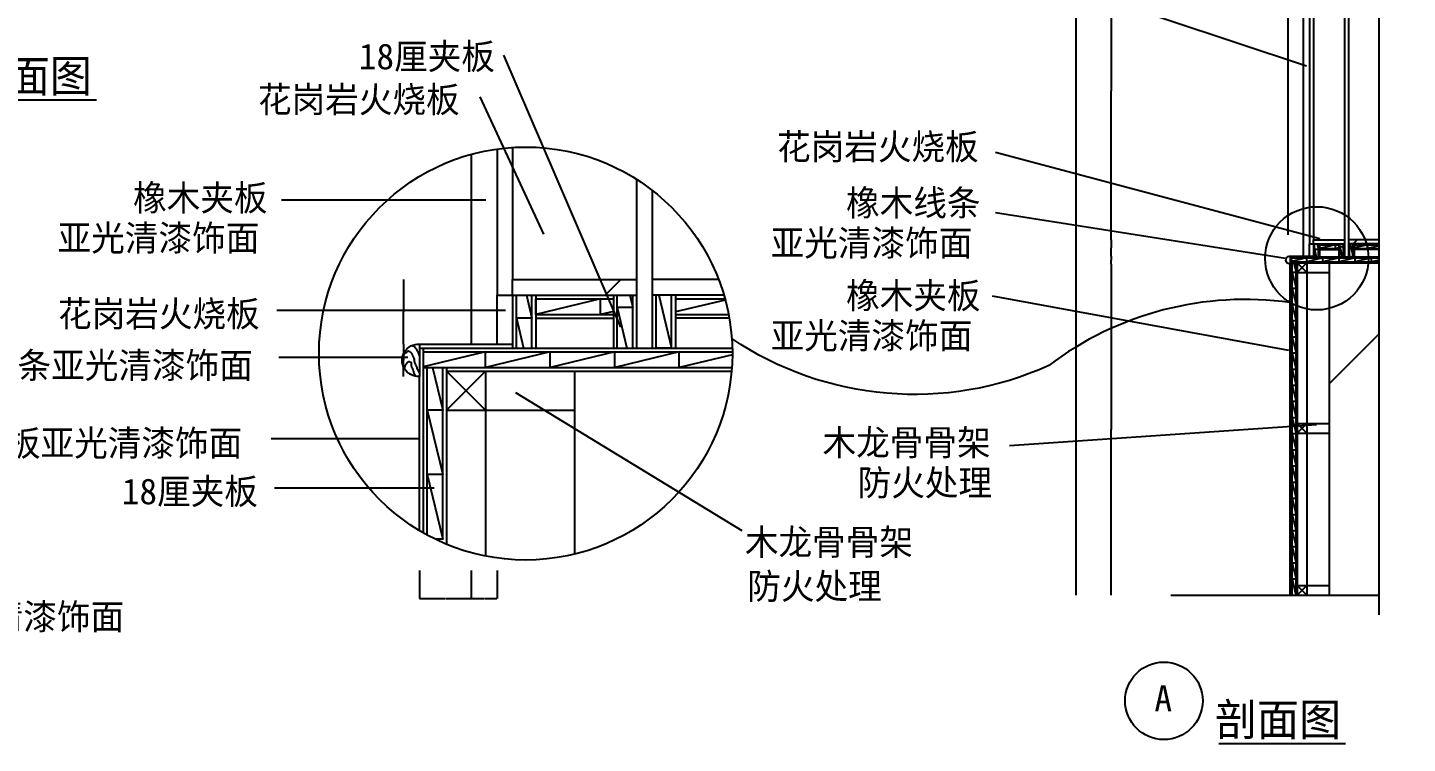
# Model space of a CAD drawing. Header units: metres. Extents: x 103 to 7206, y 244 to 9376.
# Drawn here: x 2719 to 6987, y 244 to 2460 of the extents above; entities that cross this region are included whole.
import ezdxf

# ---------------------------------------------------------------- set-up
doc = ezdxf.new("R2010")
doc.units = ezdxf.units.M
for name, color, linetype in [('2', 2, 'Continuous'), ('3', 3, 'Continuous'), ('4', 4, 'Continuous'), ('7', 7, 'Continuous'), ('BH', 3, 'Continuous'), ('DIM', 3, 'Continuous'), ('K', 7, 'Continuous'), ('TEXT', 3, 'Continuous')]:
    doc.layers.add(name, color=color, linetype=linetype)
doc.dimstyles.get("Standard").update_dxf_attribs({"dimtxt": 2.5, "dimasz": 2.5, "dimexe": 1.25, "dimexo": 0.625, "dimtad": 1, "dimcen": 2.5, "dimazin": 3, "dimtfac": 1, "dimtmove": 0, "dimatfit": 3})

# ---------------------------------------------------------------- blocks, each defined once
blk = doc.blocks.new('BH1')
at = {"layer": 'BH'}
for p, q in [((3, 0), (3, 100)), ((15, 0), (15, 100))]:
    blk.add_line(p, q, dxfattribs=at)
blk.add_lwpolyline([(15, 100), (3, 50), (15, 50), (3, 0), (15, 0)], dxfattribs=at)
blk = doc.blocks.new('*D27')
for p, q in [((3930.78, 778.69), (3930.78, 692.49)), ((4090.78, 778.69), (4090.78, 692.49)), ((3931.03, 692.49), (4009.78, 692.49)), ((4011.78, 692.49), (4090.53, 692.49))]:
    blk.add_line(p, q)
at = {"layer": 'Defpoints'}
for p in [(3930.78, 778.69), (4090.78, 778.69), (3930.78, 692.49)]:
    blk.add_point(p, dxfattribs=at)
at = {"layer": 'DIM', "insert": (4010.78, 692.49), "char_height": 1, "attachment_point": 5}
blk.add_mtext('40', dxfattribs=at)
blk = doc.blocks.new('*D28')
for p, q in [((3881.58, 1679.97), (3881.58, 1579.97)), ((3881.33, 1579.97), (3881.08, 1579.97)), ((3881.58, 1479.97), (3881.58, 1579.97)), ((3881.58, 1579.97), (3881.58, 1579.97)), ((3881.83, 1579.97), (3882.08, 1579.97))]:
    blk.add_line(p, q)
at = {"layer": 'Defpoints'}
for p in [(3881.58, 1679.97), (3881.58, 1579.97), (3881.58, 1479.97)]:
    blk.add_point(p, dxfattribs=at)
at = {"layer": 'DIM', "insert": (3881.58, 1581.095), "char_height": 1, "attachment_point": 5}
blk.add_mtext('50', dxfattribs=at)
blk = doc.blocks.new('*D29')
for p, q in [((3881.58, 1479.97), (3881.58, 1429.97)), ((3881.33, 1429.97), (3881.08, 1429.97)), ((3881.58, 1379.97), (3881.58, 1429.97)), ((3881.58, 1429.97), (3881.58, 1429.97)), ((3881.83, 1429.97), (3882.08, 1429.97))]:
    blk.add_line(p, q)
at = {"layer": 'Defpoints'}
for p in [(3881.58, 1479.97), (3881.58, 1429.97), (3881.58, 1379.97)]:
    blk.add_point(p, dxfattribs=at)
at = {"layer": 'DIM', "insert": (3881.58, 1431.095), "char_height": 1, "attachment_point": 5}
blk.add_mtext('25', dxfattribs=at)
blk = doc.blocks.new('*D30')
for p, q in [((4090.78, 778.69), (4090.78, 692.49)), ((4170.78, 778.69), (4170.78, 692.49)), ((4091.03, 692.49), (4129.78, 692.49)), ((4131.78, 692.49), (4170.53, 692.49))]:
    blk.add_line(p, q)
at = {"layer": 'Defpoints'}
for p in [(4090.78, 778.69), (4170.78, 778.69), (4090.78, 692.49)]:
    blk.add_point(p, dxfattribs=at)
at = {"layer": 'DIM', "insert": (4130.78, 692.49), "char_height": 1, "attachment_point": 5}
blk.add_mtext('20', dxfattribs=at)
blk = doc.blocks.new('*D35')
for p, q in [((5962.9, 4303.02), (5962.9, 2502.97)), ((5962.65, 2502.97), (5962.4, 2502.97)), ((5962.9, 702.92), (5962.9, 2502.97)), ((5962.9, 2502.97), (5962.9, 2502.97)), ((5963.15, 2502.97), (5963.4, 2502.97))]:
    blk.add_line(p, q)
at = {"layer": 'Defpoints'}
for p in [(5962.9, 4303.02), (5962.9, 2502.97), (5962.9, 702.92)]:
    blk.add_point(p, dxfattribs=at)
at = {"layer": 'DIM', "insert": (5962.9, 2504.095), "char_height": 1, "attachment_point": 5}
blk.add_mtext('0', dxfattribs=at)
blk = doc.blocks.new('*D36')
for p, q in [((6070.31, 2725.84), (6070.31, 2264.38)), ((6070.06, 2264.38), (6069.81, 2264.38)), ((6070.31, 1802.92), (6070.31, 2264.38)), ((6070.31, 2264.38), (6070.31, 2264.38)), ((6070.56, 2264.38), (6070.81, 2264.38))]:
    blk.add_line(p, q)
at = {"layer": 'Defpoints'}
for p in [(6070.31, 2725.84), (6070.31, 2264.38), (6070.31, 1802.92)]:
    blk.add_point(p, dxfattribs=at)
at = {"layer": 'DIM', "insert": (6070.31, 2265.505), "char_height": 1, "attachment_point": 5}
blk.add_mtext('0', dxfattribs=at)
blk = doc.blocks.new('*D37')
for p, q in [((6070.31, 1802.92), (6070.31, 1777.92)), ((6070.06, 1777.92), (6069.81, 1777.92)), ((6070.31, 1752.92), (6070.31, 1777.92)), ((6070.31, 1777.92), (6070.31, 1777.92)), ((6070.56, 1777.92), (6070.81, 1777.92))]:
    blk.add_line(p, q)
at = {"layer": 'Defpoints'}
for p in [(6070.31, 1802.92), (6070.31, 1777.92), (6070.31, 1752.92)]:
    blk.add_point(p, dxfattribs=at)
at = {"layer": 'DIM', "insert": (6070.31, 1779.045), "char_height": 1, "attachment_point": 5}
blk.add_mtext('0', dxfattribs=at)
blk = doc.blocks.new('*D38')
for p, q in [((6070.31, 1727.92), (6070.31, 1215.42)), ((6070.06, 1215.42), (6069.81, 1215.42)), ((6070.31, 702.92), (6070.31, 1215.42)), ((6070.31, 1215.42), (6070.31, 1215.42)), ((6070.56, 1215.42), (6070.81, 1215.42))]:
    blk.add_line(p, q)
at = {"layer": 'Defpoints'}
for p in [(6070.31, 1727.92), (6070.31, 1215.42), (6070.31, 702.92)]:
    blk.add_point(p, dxfattribs=at)
at = {"layer": 'DIM', "insert": (6070.31, 1216.545), "char_height": 1, "attachment_point": 5}
blk.add_mtext('0', dxfattribs=at)
blk = doc.blocks.new('*D39')
for p, q in [((6070.31, 1752.92), (6070.31, 1740.42)), ((6070.06, 1740.42), (6069.81, 1740.42)), ((6070.31, 1727.92), (6070.31, 1740.42)), ((6070.31, 1740.42), (6070.31, 1740.42)), ((6070.56, 1740.42), (6070.81, 1740.42))]:
    blk.add_line(p, q)
at = {"layer": 'Defpoints'}
for p in [(6070.31, 1752.92), (6070.31, 1740.42), (6070.31, 1727.92)]:
    blk.add_point(p, dxfattribs=at)
at = {"layer": 'DIM', "insert": (6070.31, 1741.545), "char_height": 1, "attachment_point": 5}
blk.add_mtext('0', dxfattribs=at)

msp = doc.modelspace()

# ---------------------------------------------------------------- hatches: boundary and pattern name
at = {"layer": 'BH'}
h = msp.add_hatch(dxfattribs=at)
h.set_pattern_fill('ANSI33', scale=40)
h.paths.add_polyline_path([(6696.8, 1790.92), (6684.8, 1790.92), (6684.8, 1752.92), (6696.8, 1752.92)])
h.paths.add_polyline_path([(6696.8, 1802.92), (6696.8, 1790.92), (6792.8, 1790.92), (6792.8, 1802.92)])
h = msp.add_hatch(dxfattribs=at)
h.set_pattern_fill('ANSI33', scale=40)
h.paths.add_polyline_path([(6899, 1790.92), (6899, 1802.92), (6804.8, 1802.92), (6804.8, 1790.92)])
h = msp.add_hatch(dxfattribs=at)
h.set_pattern_fill('ANSI31', scale=200)
h.paths.add_polyline_path([(6899, 1731.92), (6744.8, 1731.92), (6744.8, 702.92), (6899, 702.92)])
h = msp.add_hatch(dxfattribs=at)
h.set_pattern_fill('ANSI33', scale=160)
h.paths.add_polyline_path([(4218.78, 1631.97), (4170.78, 1631.97), (4170.78, 1479.97), (4218.78, 1479.97)])
h.paths.add_polyline_path([(4218.78, 1679.97), (4218.78, 1631.97), (4602.78, 1631.97), (4602.78, 1679.97)])
h = msp.add_hatch(dxfattribs=at)
h.set_pattern_fill('ANSI33', scale=160)
h.paths.add_polyline_path([(4872.65, 1631.97, 0.02), (4856.39, 1679.97), (4650.78, 1679.97), (4650.78, 1631.97)])
h = msp.add_hatch(dxfattribs=at)
h.set_pattern_fill('ANSI31', scale=1200)
h.paths.add_polyline_path([(4410.78, 829.76, 0.32), (4896.44, 1395.97), (4410.78, 1395.97)])

# ---------------------------------------------------------------- linework, layer by layer
at = {"layer": '2'}
for p, q in [((6744.8, 1731.92), (6899, 1731.92)), ((6744.8, 1731.92), (6744.8, 702.92)), ((4410.78, 1395.97), (4896.44, 1395.97)), ((4410.78, 1395.97), (4410.78, 829.76)), ((6255.05, 702.92), (6899, 702.92))]:
    msp.add_line(p, q, dxfattribs=at)
at = {"layer": '3'}
for p, q in [((6696.8, 4042.92), (6696.8, 1802.92)), ((4218.78, 2089.06), (4218.78, 1679.97)), ((6670.8, 1752.92), (6696.8, 1752.92)), ((6627.8, 1749.92), (6627.8, 702.92)), ((6675.8, 1731.92), (6645.8, 1701.92)), ((6645.8, 1731.92), (6675.8, 1701.92)), ((3942.78, 1467.97), (3942.78, 895.51)), ((4014.78, 1395.97), (4134.78, 1275.97)), ((4134.78, 1395.97), (4014.78, 1275.97)), ((6675.8, 1233.92), (6645.8, 1203.92)), ((6675.8, 1203.92), (6645.8, 1233.92)), ((6675.8, 732.92), (6645.8, 702.92)), ((6645.8, 732.92), (6675.8, 702.92))]:
    msp.add_line(p, q, dxfattribs=at)
at = {"layer": '4'}
for p, q in [((6899, 1802.92), (6804.8, 1802.92)), ((6624.8, 1752.92), (6624.8, 1727.92)), ((4856.39, 1679.97), (4650.78, 1679.97)), ((3930.78, 1479.97), (3930.78, 1379.97))]:
    msp.add_line(p, q, dxfattribs=at)
for points in [[(6624.8, 702.92), (6624.8, 1727.92, -1.07), (6624.8, 1752.92), (6684.8, 1752.92), (6684.8, 1790.92), (6696.8, 1790.92), (6696.8, 1802.92), (6792.8, 1802.92)], [(3930.78, 902.52), (3930.78, 1379.97, -1.07), (3930.78, 1479.97), (4170.78, 1479.97), (4170.78, 1631.97), (4218.78, 1631.97), (4218.78, 1679.97), (4602.78, 1679.97)]]:
    msp.add_lwpolyline(points, format="xyb", dxfattribs=at)
at = {"layer": '7'}
for p, q in [((6664.8, 4152.92), (6664.8, 1752.92)), ((6617.27, 4119.65), (6617.27, 1818.58)), ((6684.8, 4054.92), (6684.8, 1790.92)), ((6792.8, 4054.92), (6792.8, 1749.92)), ((6804.8, 4054.92), (6804.8, 1749.92)), ((4090.78, 2067.71), (4090.78, 1479.97)), ((4170.78, 2084.18), (4170.78, 1631.97)), ((4602.78, 1990.34), (4602.78, 1467.97)), ((4650.78, 1956.6), (4650.78, 1467.97)), ((6696.8, 1790.92), (6792.8, 1790.92)), ((6696.8, 1790.92), (6696.8, 1749.92)), ((6714.8, 1790.92), (6714.8, 1749.92)), ((6714.8, 1772.92), (6774.8, 1772.92)), ((6774.8, 1790.92), (6774.8, 1749.92)), ((6899, 1790.92), (6804.8, 1790.92)), ((6822.8, 1790.92), (6822.8, 1749.92)), ((6899, 1772.92), (6822.8, 1772.92)), ((6624.8, 1749.92), (6899, 1749.92)), ((6645.8, 1734.92), (6645.8, 702.92)), ((6645.8, 1731.92), (6899, 1731.92)), ((6675.8, 1731.92), (6675.8, 702.92)), ((6645.8, 1701.92), (6744.8, 1701.92)), ((4218.78, 1631.97), (4602.78, 1631.97)), ((4218.78, 1631.97), (4218.78, 1467.97)), ((4290.78, 1631.97), (4290.78, 1467.97)), ((4530.78, 1631.97), (4530.78, 1467.97)), ((4872.65, 1631.97), (4650.78, 1631.97)), ((4722.78, 1631.97), (4722.78, 1467.97)), ((4290.78, 1559.97), (4530.78, 1559.97)), ((4889.45, 1559.97), (4722.78, 1559.97)), ((3930.78, 1467.97), (4898.58, 1467.97)), ((4014.78, 1407.97), (4014.78, 860.25)), ((4014.78, 1395.97), (4896.44, 1395.97)), ((4134.78, 1395.97), (4134.78, 823.86)), ((4014.78, 1275.97), (4410.78, 1275.97)), ((6645.8, 1233.92), (6744.8, 1233.92)), ((6645.8, 1203.92), (6744.8, 1203.92)), ((6645.8, 732.92), (6744.8, 732.92))]:
    msp.add_line(p, q, dxfattribs=at)
at = {"layer": 'BH'}
for p, q in [((6699.8, 1749.92), (6699.8, 1790.92)), ((6711.8, 1749.92), (6711.8, 1790.92)), ((6714.8, 1787.92), (6774.8, 1787.92)), ((6714.8, 1775.92), (6774.8, 1775.92)), ((6777.8, 1749.92), (6777.8, 1790.92)), ((6789.8, 1749.92), (6789.8, 1790.92)), ((6807.8, 1749.92), (6807.8, 1790.92)), ((6819.8, 1749.92), (6819.8, 1790.92)), ((6822.8, 1787.92), (6899, 1787.92)), ((6822.8, 1775.92), (6899, 1775.92)), ((6627.8, 1746.92), (6675.8, 1746.92)), ((6627.8, 1734.92), (6675.8, 1734.92)), ((6630.8, 1701.92), (6630.8, 1734.92)), ((6642.8, 1701.92), (6642.8, 1734.92)), ((6875.8, 1746.92), (6899, 1746.92)), ((6875.8, 1734.92), (6899, 1734.92)), ((4230.78, 1467.97), (4230.78, 1631.97)), ((4278.78, 1467.97), (4278.78, 1631.97)), ((4542.78, 1467.97), (4542.78, 1631.97)), ((4590.78, 1467.97), (4590.78, 1631.97)), ((4662.78, 1467.97), (4662.78, 1631.97)), ((4710.78, 1467.97), (4710.78, 1631.97)), ((4290.78, 1619.97), (4530.78, 1619.97)), ((4722.78, 1619.97), (4876.07, 1619.97)), ((4290.78, 1571.97), (4530.78, 1571.97)), ((4722.78, 1571.97), (4887.25, 1571.97)), ((3884.73, 1451.34), (3886.11, 1452.26)), ((3886.11, 1452.26), (3887.94, 1453.63)), ((3887.94, 1453.63), (3889.77, 1454.54)), ((3889.77, 1454.54), (3891.6, 1455.46)), ((3891.6, 1455.46), (3892.51, 1456.37)), ((3892.51, 1456.37), (3893.43, 1456.83)), ((3893.43, 1456.83), (3893.89, 1457.75)), ((3893.89, 1457.75), (3894.8, 1458.2)), ((3894.8, 1458.2), (3895.26, 1458.66)), ((3895.26, 1458.66), (3895.72, 1458.66)), ((3895.72, 1458.66), (3896.17, 1459.12)), ((3896.17, 1459.12), (3896.63, 1459.12)), ((3896.63, 1459.12), (3897.55, 1458.66)), ((3897.55, 1458.66), (3898.92, 1458.2)), ((3898.92, 1458.2), (3900.29, 1457.29)), ((3900.29, 1457.29), (3901.67, 1456.83)), ((3901.67, 1456.83), (3902.58, 1455.92)), ((3902.58, 1455.92), (3903.5, 1455.46)), ((3903.5, 1455.46), (3903.5, 1455)), ((3903.5, 1455), (3903.96, 1454.54)), ((3903.96, 1454.54), (3904.41, 1454.09)), ((3904.41, 1454.09), (3904.87, 1453.17)), ((3904.87, 1453.17), (3905.33, 1452.71)), ((3905.33, 1452.71), (3905.79, 1451.8)), ((3905.79, 1451.8), (3906.24, 1450.88)), ((3908.99, 1474.67), (3912.19, 1474.67)), ((3912.19, 1474.67), (3912.65, 1474.21)), ((3912.65, 1474.21), (3913.57, 1474.21)), ((3913.57, 1474.21), (3914.02, 1473.3)), ((3914.02, 1473.3), (3914.48, 1472.84)), ((3914.48, 1472.84), (3914.94, 1472.38)), ((3914.94, 1472.38), (3915.86, 1471.47)), ((3915.86, 1471.47), (3916.77, 1469.64)), ((3916.77, 1469.64), (3917.69, 1468.26)), ((3917.69, 1468.26), (3918.6, 1467.35)), ((3918.6, 1467.35), (3919.52, 1465.98)), ((3919.52, 1465.98), (3920.43, 1465.52)), ((3920.43, 1465.52), (3920.43, 1465.06)), ((3920.43, 1465.06), (3921.35, 1464.15)), ((3921.35, 1464.15), (3921.81, 1463.69)), ((3921.81, 1463.69), (3921.81, 1463.23)), ((3921.81, 1463.23), (3922.26, 1462.78)), ((3922.26, 1462.78), (3923.18, 1460.95)), ((3923.18, 1460.95), (3923.18, 1460.03)), ((3923.18, 1460.03), (3924.09, 1458.66)), ((3924.09, 1458.66), (3924.09, 1457.75)), ((3924.09, 1457.75), (3925.01, 1456.83)), ((3925.01, 1456.83), (3925.47, 1455.92)), ((3925.47, 1455.92), (3926.38, 1454.09)), ((3926.38, 1454.09), (3926.38, 1453.17)), ((3926.38, 1453.17), (3927.3, 1452.26)), ((3927.3, 1452.26), (3927.3, 1451.34)), ((3942.78, 1455.97), (4134.78, 1455.97)), ((4534.78, 1455.97), (4898.79, 1455.97)), ((3883.82, 1450.43), (3884.73, 1451.34)), ((3883.82, 1449.51), (3883.82, 1450.43)), ((3885.19, 1407.89), (3885.65, 1409.26)), ((3885.65, 1409.26), (3886.11, 1410.18)), ((3886.11, 1411.55), (3886.56, 1412.47)), ((3886.11, 1410.18), (3886.11, 1411.55)), ((3886.56, 1412.47), (3887.02, 1413.38)), ((3887.02, 1413.38), (3887.48, 1414.75)), ((3887.48, 1414.75), (3888.39, 1415.67)), ((3888.39, 1415.67), (3888.85, 1416.58)), ((3888.85, 1416.58), (3889.31, 1417.5)), ((3889.31, 1417.5), (3890.22, 1418.41)), ((3890.22, 1418.41), (3890.68, 1418.87)), ((3890.68, 1418.87), (3891.14, 1419.33)), ((3891.14, 1419.33), (3892.06, 1420.24)), ((3892.06, 1420.24), (3892.97, 1422.07)), ((3892.97, 1422.07), (3893.43, 1422.99)), ((3893.43, 1422.99), (3894.34, 1423.9)), ((3894.34, 1423.9), (3894.8, 1424.36)), ((3894.8, 1424.81), (3895.26, 1425.27)), ((3894.8, 1424.36), (3894.8, 1424.81)), ((3895.26, 1425.27), (3895.72, 1425.27)), ((3895.72, 1425.27), (3896.17, 1425.73)), ((3896.17, 1425.73), (3897.09, 1426.19)), ((3897.09, 1426.19), (3897.55, 1426.64)), ((3897.55, 1426.64), (3899.84, 1426.64)), ((3899.84, 1426.64), (3900.29, 1426.19)), ((3900.29, 1426.19), (3901.21, 1425.73)), ((3901.21, 1425.73), (3901.67, 1425.73)), ((3901.67, 1425.73), (3902.12, 1425.27)), ((3902.12, 1425.27), (3902.58, 1425.27)), ((3902.58, 1425.27), (3903.04, 1424.81)), ((3903.04, 1424.81), (3903.96, 1424.36)), ((3903.96, 1424.36), (3904.41, 1423.9)), ((3904.41, 1423.9), (3904.41, 1423.44)), ((3904.41, 1423.44), (3904.87, 1422.99)), ((3904.87, 1422.99), (3904.87, 1421.61)), ((3904.87, 1421.61), (3905.33, 1420.7)), ((3905.33, 1420.7), (3905.33, 1412.01)), ((3905.33, 1412.01), (3905.79, 1410.64)), ((3905.79, 1410.64), (3906.24, 1410.18)), ((3906.24, 1450.88), (3907.16, 1449.51)), ((3906.24, 1410.18), (3906.7, 1408.81)), ((3906.7, 1408.81), (3907.16, 1407.89)), ((3907.16, 1449.51), (3907.62, 1448.6)), ((3907.62, 1448.6), (3908.07, 1447.68)), ((3908.07, 1447.68), (3908.53, 1446.31)), ((3908.53, 1446.31), (3909.45, 1444.94)), ((3909.45, 1444.94), (3909.91, 1444.02)), ((3909.91, 1444.02), (3910.82, 1442.65)), ((3910.82, 1442.65), (3912.19, 1438.54)), ((3912.19, 1438.54), (3912.65, 1437.62)), ((3912.65, 1437.62), (3913.11, 1436.25)), ((3913.11, 1436.25), (3913.11, 1435.33)), ((3913.11, 1435.33), (3914.02, 1432.59)), ((3914.02, 1432.59), (3914.02, 1431.22)), ((3914.02, 1431.22), (3914.48, 1429.85)), ((3914.48, 1429.85), (3914.48, 1427.1)), ((3914.48, 1427.1), (3914.94, 1425.73)), ((3914.94, 1425.73), (3915.4, 1424.81)), ((3915.4, 1424.81), (3915.86, 1423.44)), ((3915.86, 1423.44), (3915.86, 1422.53)), ((3915.86, 1422.53), (3916.31, 1421.61)), ((3916.31, 1421.61), (3916.77, 1420.7)), ((3916.77, 1420.7), (3917.23, 1419.33)), ((3917.23, 1419.33), (3917.69, 1418.41)), ((3917.69, 1418.41), (3918.14, 1417.04)), ((3918.14, 1417.04), (3919.06, 1415.21)), ((3919.06, 1415.21), (3919.97, 1413.38)), ((3919.97, 1413.38), (3920.89, 1412.01)), ((3920.89, 1412.01), (3921.81, 1410.18)), ((3921.81, 1410.18), (3921.81, 1409.26)), ((3921.81, 1409.26), (3922.26, 1408.35)), ((3927.3, 1451.34), (3927.76, 1450.43)), ((3927.76, 1450.43), (3927.76, 1449.97)), ((3927.76, 1449.97), (3928.21, 1449.06)), ((3928.21, 1449.06), (3928.67, 1448.14)), ((3928.67, 1448.14), (3928.67, 1447.68)), ((3928.67, 1447.68), (3929.13, 1446.77)), ((3929.13, 1446.77), (3929.13, 1445.85)), ((3929.13, 1445.85), (3929.59, 1445.4)), ((3929.59, 1445.4), (3929.59, 1444.94)), ((3929.59, 1444.94), (3930.04, 1444.02)), ((3930.04, 1444.02), (3930.5, 1443.57)), ((3930.5, 1443.57), (3930.5, 1442.65)), ((3930.5, 1442.65), (3930.96, 1442.65)), ((3884.73, 1405.61), (3885.19, 1406.98)), ((3884.73, 1405.15), (3884.73, 1405.61)), ((3885.19, 1406.98), (3885.19, 1407.89)), ((3907.16, 1407.89), (3907.62, 1406.98)), ((3907.62, 1406.98), (3907.62, 1406.52)), ((3907.62, 1406.52), (3908.07, 1405.61)), ((3908.07, 1405.61), (3908.07, 1405.15)), ((3908.07, 1405.15), (3908.99, 1403.32)), ((3908.99, 1403.32), (3908.99, 1402.4)), ((3908.99, 1402.4), (3909.45, 1401.95)), ((3909.45, 1401.95), (3909.91, 1401.49)), ((3909.91, 1401.49), (3909.91, 1400.57)), ((3909.91, 1400.57), (3910.36, 1399.66)), ((3910.36, 1399.66), (3910.82, 1398.29)), ((3910.82, 1398.29), (3911.74, 1396.92)), ((3911.74, 1396.92), (3912.19, 1396)), ((3912.19, 1396), (3912.19, 1395.09)), ((3912.19, 1395.09), (3912.65, 1394.17)), ((3912.65, 1394.17), (3912.65, 1391.88)), ((3912.65, 1391.88), (3913.11, 1391.43)), ((3913.11, 1391.43), (3913.11, 1390.05)), ((3913.11, 1390.05), (3913.57, 1390.05)), ((3913.57, 1390.05), (3913.57, 1389.6)), ((3913.57, 1389.6), (3914.02, 1389.14)), ((3914.02, 1389.14), (3914.48, 1388.68)), ((3914.48, 1388.68), (3914.48, 1388.23)), ((3914.48, 1388.23), (3914.94, 1387.77)), ((3914.94, 1387.77), (3914.94, 1387.31)), ((3914.94, 1387.31), (3915.4, 1386.85)), ((3915.4, 1386.85), (3915.4, 1386.4)), ((3915.4, 1386.4), (3915.86, 1385.94)), ((3915.86, 1385.94), (3915.86, 1385.48)), ((3915.86, 1385.48), (3916.31, 1384.57)), ((3916.31, 1384.57), (3916.31, 1384.11)), ((3916.31, 1384.11), (3916.77, 1383.65)), ((3916.77, 1383.65), (3916.77, 1383.19)), ((3916.77, 1383.19), (3917.23, 1383.19)), ((3922.26, 1408.35), (3922.26, 1406.06)), ((3922.26, 1406.06), (3922.72, 1404.69)), ((3922.72, 1404.69), (3923.18, 1403.78)), ((3923.18, 1403.78), (3924.09, 1402.86)), ((3924.09, 1402.86), (3924.09, 1401.95)), ((3924.09, 1401.95), (3924.55, 1401.03)), ((3924.55, 1401.03), (3925.01, 1400.57)), ((3925.01, 1400.57), (3925.47, 1399.66)), ((3925.47, 1399.66), (3925.47, 1398.74)), ((3925.47, 1398.74), (3925.92, 1398.29)), ((3925.92, 1398.29), (3926.38, 1397.83)), ((3926.38, 1397.83), (3926.38, 1397.37)), ((3926.38, 1397.37), (3926.84, 1396.46)), ((3926.84, 1396.46), (3927.3, 1396.46)), ((3927.3, 1396.46), (3927.3, 1396)), ((3927.3, 1396), (3927.76, 1395.54)), ((3927.76, 1395.54), (3927.76, 1394.63)), ((3927.76, 1394.63), (3928.21, 1394.63)), ((3928.21, 1394.63), (3928.21, 1394.17)), ((3928.21, 1394.17), (3928.67, 1393.71)), ((3928.67, 1393.71), (3929.13, 1392.8)), ((3929.13, 1392.8), (3929.59, 1392.34)), ((3929.59, 1392.34), (3930.04, 1391.88)), ((3942.78, 1407.97), (4134.78, 1407.97)), ((3954.78, 1275.97), (3954.78, 1407.97)), ((4002.78, 1275.97), (4002.78, 1407.97)), ((4534.78, 1407.97), (4897.36, 1407.97)), ((3954.78, 888.83), (3954.78, 1275.97)), ((4002.78, 875.97), (4002.78, 1275.97)), ((6630.8, 702.92), (6630.8, 801.92)), ((6642.8, 702.92), (6642.8, 801.92))]:
    msp.add_line(p, q, dxfattribs=at)
for points in [[(6707.53, 1790.92), (6711.8, 1773.14), (6699.8, 1773.14), (6705.37, 1749.92)], [(6774.8, 1778.32), (6764.8, 1775.92), (6764.8, 1787.92), (6714.8, 1775.92), (6714.8, 1787.92)], [(6787.48, 1790.92), (6789.8, 1781.23), (6777.8, 1781.23), (6785.32, 1749.92)], [(6809.96, 1790.92), (6819.8, 1749.92), (6807.8, 1749.92)], [(6899, 1784.13), (6864.8, 1775.92), (6864.8, 1787.92), (6822.8, 1777.84)], [(6675.8, 1746.92), (6627.8, 1735.4)], [(6634.88, 1734.92), (6642.8, 1701.92), (6630.8, 1701.92)], [(6899, 1740.49), (6875.8, 1734.92), (6875.8, 1746.92)], [(4261.71, 1631.97), (4278.78, 1560.85), (4230.78, 1560.85), (4253.07, 1467.97)], [(4581.47, 1631.97), (4590.78, 1593.19), (4542.78, 1593.19), (4572.83, 1467.97)], [(4671.42, 1631.97), (4710.78, 1467.97), (4662.78, 1467.97)], [(4530.78, 1581.57), (4490.78, 1571.97), (4490.78, 1619.97), (4290.78, 1571.97), (4290.78, 1619.97)], [(4876.97, 1616.66), (4722.78, 1579.65)], [(4134.78, 1455.97), (3942.78, 1409.89)], [(4898.8, 1447.34), (4734.78, 1407.97), (4734.78, 1455.97), (4534.78, 1407.97), (4534.78, 1455.97)], [(3971.1, 1407.97), (4002.78, 1275.97), (3954.78, 1275.97)], [(3954.78, 1275.97), (4002.78, 1075.97), (3954.78, 1075.97), (4002.78, 875.97), (3979.81, 875.97)], [(6630.8, 801.92), (6642.8, 751.92), (6630.8, 751.92), (6642.56, 702.92)]]:
    msp.add_lwpolyline(points, dxfattribs=at)
at = {"layer": 'DIM'}
msp.add_lwpolyline([(6899, 4598.66), (6899, 2817.09), (6987.21, 2817.09), (6810.79, 2706.28), (6899, 2706.28), (6899, 641.48)], dxfattribs=at)
for points in [[(3316.76, 3264.1, -0.54), (2737.62, 2669.46, 0.36), (1532.95, 1737.02)], [(6624.8, 1608.56, 0.2), (5877.83, 1413.65, -0.26), (4897.15, 1496.97)]]:
    msp.add_lwpolyline(points, format="xyb", dxfattribs=at)
for centre, radius in [((4259.42, 1450.97), 639.38), ((6706.96, 1745.67), 159.85)]:
    msp.add_circle(centre, radius, dxfattribs=at)
at = {"layer": 'K'}
msp.add_line((4170.78, 1479.97), (4218.78, 1479.97), dxfattribs=at)
at = {"layer": 'TEXT'}
for p, q in [((2539.56, 2236.18), (2931.39, 2236.18)), ((6404.25, 243.61), (6796.09, 243.61))]:
    msp.add_line(p, q, dxfattribs=at)
msp.add_circle((6233.88, 375.61), 120, dxfattribs=at)

# ---------------------------------------------------------------- block references
at = {"layer": '3', "xscale": -1, "rotation": 270}
for p in [(6675.8, 1731.92), (6775.8, 1731.92)]:
    msp.add_blockref('BH1', p, dxfattribs=at)
at = {"layer": '3', "xscale": -1}
for p in [(6645.8, 1601.92), (6645.8, 1501.92), (6645.8, 1401.92), (6645.8, 1301.92), (6645.8, 1201.92), (6645.8, 1101.92), (6645.8, 1001.92), (6645.8, 901.92), (6645.8, 801.92)]:
    msp.add_blockref('BH1', p, dxfattribs=at)
at = {"layer": '3', "xscale": -4, "yscale": 4, "zscale": 4, "rotation": 270}
msp.add_blockref('BH1', (4134.78, 1395.97), dxfattribs=at)

# ---------------------------------------------------------------- texts
at = {"layer": 'TEXT'}
for s, height, p in [('18厘夹板', 80, (3743.38, 2330.94)), ('剖面图', 100, (2527.3, 2260.1)), ('花岗岩火烧板', 80, (3431.12, 2197.52)), ('花岗岩火烧板', 80, (5037, 2051.4)), ('橡木夹板', 80, (3044.87, 1893.02)), ('橡木线条', 80, (5250.68, 1877.4)), ('亚光清漆饰面', 80, (2811.49, 1768.68)), ('亚光清漆饰面', 80, (5017.31, 1753.06)), ('橡木夹板', 80, (5250.68, 1590.33)), ('花岗岩火烧板', 80, (2812.58, 1534.03)), ('亚光清漆饰面', 80, (5017.31, 1465.99)), ('橡木线条亚光清漆饰面', 80, (2375.4, 1374.29)), ('橡木夹板亚光清漆饰面', 80, (2342.67, 1133.68)), ('木龙骨骨架', 80, (5177.9, 1135.43)), ('18厘夹板', 80, (3010.17, 984.03)), ('防火处理', 80, (5286.28, 1011.1)), ('木龙骨骨架', 80, (4937.7, 827.01)), ('防火处理', 80, (4945.12, 690.45)), ('橡木线条亚光清漆饰面', 80, (1977.38, 595.99)), ('A', 80, (6204.62, 343.43)), ('剖面图', 100, (6391.99, 267.52))]:
    msp.add_text(s, height=height, dxfattribs=at).set_placement(p)

# ---------------------------------------------------------------- dimensions: what is measured, and where the dimension line sits
at = {"layer": 'DIM'}
for base, p1, p2, picture, middle in [((5962.9, 2502.97), (5962.9, 4303.02), (5962.9, 702.92), '*D35', (5962.9, 2504.095)), ((6070.31, 2264.38), (6070.31, 2725.84), (6070.31, 1802.92), '*D36', (6070.31, 2265.505)), ((6070.31, 1777.92), (6070.31, 1802.92), (6070.31, 1752.92), '*D37', (6070.31, 1779.045)), ((6070.31, 1740.42), (6070.31, 1752.92), (6070.31, 1727.92), '*D39', (6070.31, 1741.545)), ((6070.31, 1215.42), (6070.31, 1727.92), (6070.31, 702.92), '*D38', (6070.31, 1216.545))]:
    dim = msp.add_linear_dim(base=base, p1=p1, p2=p2, dimstyle='Standard', dxfattribs=at)
    dim.commit()
    dim.dimension.update_dxf_attribs({"geometry": picture, "text_midpoint": middle})
for base, p1, p2, text, picture, middle in [((3881.58, 1579.97), (3881.58, 1679.97), (3881.58, 1479.97), '50', '*D28', (3881.58, 1581.095)), ((3881.58, 1429.97), (3881.58, 1479.97), (3881.58, 1379.97), '25', '*D29', (3881.58, 1431.095)), ((3930.78, 692.49), (3930.78, 778.69), (4090.78, 778.69), '40', '*D27', (4010.78, 692.49)), ((4090.78, 692.49), (4090.78, 778.69), (4170.78, 778.69), '20', '*D30', (4130.78, 692.49))]:
    dim = msp.add_linear_dim(base=base, p1=p1, p2=p2, text=text, dimstyle='Standard', dxfattribs=at)
    dim.commit()
    dim.dimension.update_dxf_attribs({"geometry": picture, "text_midpoint": middle})

# ---------------------------------------------------------------- leaders
for points in [[(6675.08, 2340.57), (5704.57, 2663.88)], [(4553.8, 1532.27), (4192.32, 2375.24)], [(4315.75, 1820.12), (4118.84, 2246)], [(6715.98, 1805.76), (5713.05, 2072.93)], [(4135.74, 1926.24), (3504.04, 1926.24)], [(6609.99, 1745.68), (5713.05, 1886.39)], [(6620.26, 1460.4), (5703.59, 1628.91)], [(4196.94, 1583.79), (3489.53, 1583.79)], [(3894.64, 1438.24), (3496.2, 1438.24)], [(4227.75, 1330.29), (4927.68, 902.61)], [(6706.11, 1230.61), (5755.91, 1165.23)], [(3930.78, 1187.05), (3471.55, 1187.05)], [(3976.63, 1034.4), (3482.1, 1034.4)]]:
    msp.add_leader(points, dimstyle='Standard', dxfattribs=at)

doc.saveas('drawing.dxf')
